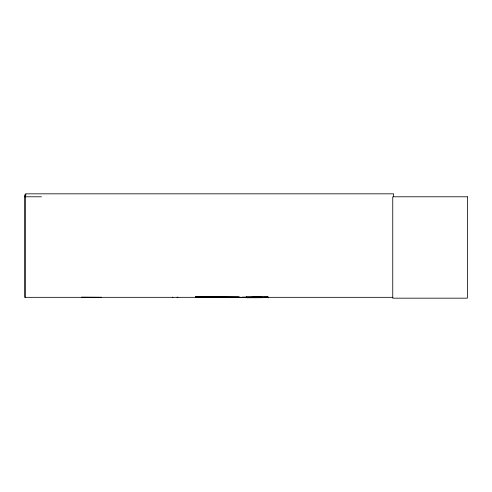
<?xml version="1.0" encoding="UTF-8"?>
<svg xmlns="http://www.w3.org/2000/svg" width="492" height="492" viewBox="0 0 492 492"><rect width="100%" height="100%" fill="white"/><g stroke="black" fill="none" stroke-linecap="round" stroke-linejoin="round"><path stroke-width="0.74" d="M81.561 297.193L101.543 297.328L81.555 297.328M251.72 297.223L268.158 296.996L242.082 297.223M238.884 297.008L195.472 297.008M177.999 297.223L177.071 297.223M26.137 194.881L24.6 194.881L24.6 297.328L392.85 297.328M24.6 196.788L41.476 196.788M246.289 296.94L261.498 296.94M268.158 297.174L242.082 297.328M195.834 297.168L240.201 297.273L195.33 297.008L239.376 297.168M246.289 297.506L261.498 297.506M246.289 297.678L261.498 297.611M172.298 297.223L172.932 297.328M259.739 297.119L260.071 297.328M393.618 196.892L393.618 193.83L25.467 193.83L25.467 297.328M261.498 296.873L261.498 297.715L246.289 297.715L246.289 296.873M213.915 296.934L213.915 297.303M213.282 296.934L213.282 297.303M211.96 296.934L211.96 297.303M467.4 196.788L392.751 196.788L392.751 298.17L467.4 298.17L467.4 196.788"/></g></svg>
